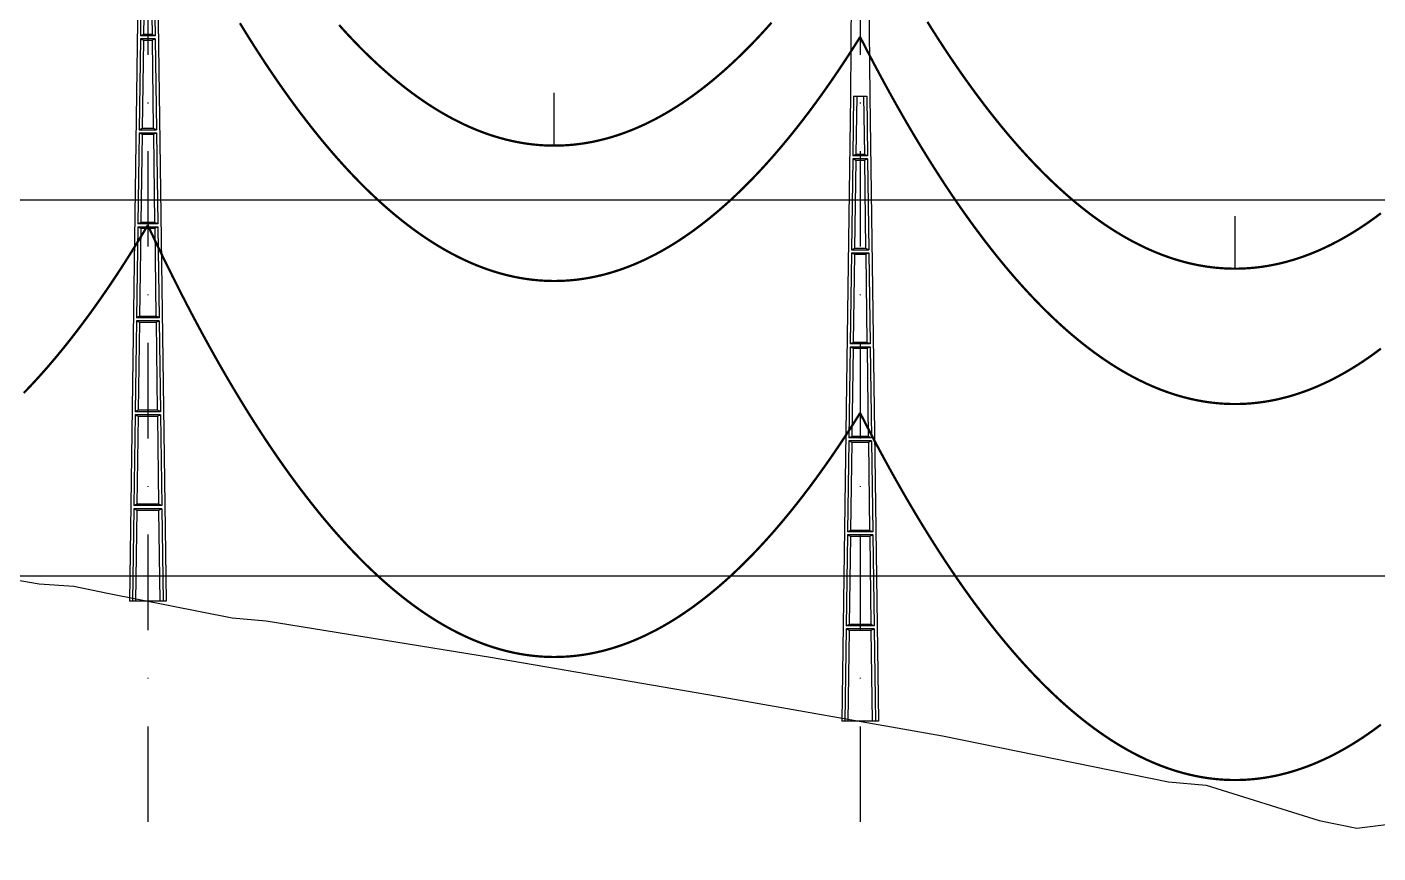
# Model space of a CAD drawing. Header units: metres. Extents: x -121 to 9872, y 3505 to 10721.
# Drawn here: x 1973.7 to 2153.4, y 6840.1 to 6950 of the extents above; entities that cross this region are included whole.
import ezdxf

# ---------------------------------------------------------------- set-up
doc = ezdxf.new("R2010")
doc.units = ezdxf.units.M
doc.linetypes.add('DASHDOT', pattern=[25.4, 12.7, -6.35, 0, -6.35])
doc.linetypes.add('DASHED', pattern=[0.75, 0.5, -0.25])
for name, color, linetype in [('C-ROAD-PROF', 2, 'DASHED'), ('CON-EOL- CA ORCHID', 240, 'Continuous'), ('CON-EOL- FO', 101, 'Continuous'), ('CON-EOL- PROJEÇÃO', 22, 'Continuous'), ('GRID', 253, 'Continuous'), ('POSTE DT', 7, 'Continuous')]:
    doc.layers.add(name, color=color, linetype=linetype)

# ---------------------------------------------------------------- blocks, each defined once
blk = doc.blocks.new('*U11')
at = {"layer": 'POSTE DT', "extrusion": (0, 1, 0)}
for p, q in [((-3.31, 349.86), (-4.05, 262)), ((3.31, 349.86), (4.06, 262)), ((-4.05, 262), (-7.72, 0)), ((-4.05, 262), (-4.05, 262)), ((-2.73, 262), (-3.08, 237.05)), ((-2.73, 262), (2.75, 262)), ((-1.42, 262), (-1.77, 237.57)), ((1.43, 262), (1.77, 237.57)), ((2.75, 262), (3.1, 237.05)), ((4.06, 262), (7.72, 0)), ((-3.1, 235.74), (-3.63, 197.65)), ((3.11, 235.73), (-3.1, 235.74)), ((3.1, 237.05), (-3.08, 237.05)), ((-1.8, 235.21), (-2.32, 198.19)), ((1.8, 235.21), (2.32, 198.19)), ((3.11, 235.73), (3.65, 197.65)), ((-3.65, 196.34), (-4.19, 158.25)), ((-2.35, 195.8), (-2.87, 158.8)), ((2.35, 195.8), (2.87, 158.8)), ((3.66, 196.34), (4.2, 158.25)), ((-4.21, 156.94), (-4.74, 118.85)), ((-2.9, 156.39), (-3.42, 119.41)), ((2.91, 156.39), (3.42, 119.41)), ((4.21, 156.94), (4.75, 118.85)), ((-4.76, 117.54), (-5.29, 79.45)), ((4.77, 117.54), (-4.76, 117.54)), ((4.75, 118.85), (-4.74, 118.85)), ((-3.46, 116.98), (-3.97, 80.02)), ((3.46, 116.98), (3.98, 80.02)), ((4.77, 117.54), (5.3, 79.45)), ((5.3, 79.45), (-5.29, 79.45)), ((-5.31, 78.14), (-5.85, 40.06)), ((5.32, 78.14), (-5.31, 78.14)), ((-4.01, 77.57), (-4.53, 40.63)), ((4.01, 77.57), (4.53, 40.63)), ((5.32, 78.14), (5.85, 40.06)), ((5.85, 40.06), (-5.85, 40.06)), ((-5.86, 38.74), (-6.41, 0)), ((5.87, 38.74), (-5.86, 38.74)), ((-4.56, 38.17), (-5.1, 0)), ((4.56, 38.17), (5.1, 0)), ((5.87, 38.74), (6.41, 0)), ((-6.41, 0), (-7.72, 0)), ((-5.1, 0), (-6.41, 0)), ((5.1, 0), (-5.1, 0)), ((6.41, 0), (5.1, 0)), ((7.72, 0), (6.41, 0))]:
    blk.add_line(p, q, dxfattribs=at)
at = {"layer": 'POSTE DT', "ltscale": 3}
for points in [[(-3.65, 196.34), (3.66, 196.34)], [(-3.63, 197.65), (3.65, 197.65)], [(-4.21, 156.94), (4.21, 156.94)], [(4.2, 158.25), (-4.19, 158.25)]]:
    blk.add_lwpolyline(points, dxfattribs=at)
at = {"layer": 'POSTE DT'}
for points, knots in [([(-3.1, 235.74), (-2.88, 235.65), (-2.67, 235.56), (-2.23, 235.39), (-2.02, 235.3), (-1.8, 235.21)], [0.055576, 0.055576, 0.055576, 0.055576, 56.767409, 56.767409, 113.50757, 113.50757, 113.50757, 113.50757]), ([(-1.77, 237.57), (-1.99, 237.49), (-2.21, 237.4), (-2.64, 237.22), (-2.86, 237.14), (-3.08, 237.05)], [0, 0, 0, 0, 56.660495, 56.660495, 113.412826, 113.412826, 113.412826, 113.412826]), ([(-1.8, 235.21), (-1.2, 235.21), (-0.6, 235.21), (0.6, 235.21), (1.2, 235.21), (1.8, 235.21)], [0, 0, 0, 0, 68.567797, 68.567797, 137.136247, 137.136247, 137.136247, 137.136247]), ([(1.77, 237.57), (1.18, 237.57), (0.59, 237.57), (-0.59, 237.57), (-1.18, 237.57), (-1.77, 237.57)], [0, 0, 0, 0, 67.306894, 67.306894, 134.614447, 134.614447, 134.614447, 134.614447]), ([(3.1, 237.05), (2.87, 237.14), (2.65, 237.23), (2.21, 237.4), (1.99, 237.49), (1.77, 237.57)], [0, 0, 0, 0, 56.738948, 56.738948, 113.38731, 113.38731, 113.38731, 113.38731]), ([(1.8, 235.21), (2.02, 235.3), (2.24, 235.38), (2.68, 235.56), (2.89, 235.65), (3.11, 235.73)], [0, 0, 0, 0, 56.845349, 56.845349, 113.599799, 113.599799, 113.599799, 113.599799]), ([(-2.32, 198.19), (-2.54, 198.1), (-2.76, 198.01), (-3.2, 197.83), (-3.41, 197.74), (-3.63, 197.65)], [0, 0, 0, 0, 63.412073, 63.412073, 126.777421, 126.777421, 126.777421, 126.777421]), ([(2.32, 198.19), (1.55, 198.19), (0.77, 198.19), (-0.77, 198.19), (-1.55, 198.19), (-2.32, 198.19)], [0, 0, 0, 0, 88.31008, 88.31008, 176.620652, 176.620652, 176.620652, 176.620652]), ([(3.65, 197.65), (3.43, 197.74), (3.2, 197.83), (2.76, 198.01), (2.54, 198.1), (2.32, 198.19)], [0, 0, 0, 0, 63.488119, 63.488119, 126.880939, 126.880939, 126.880939, 126.880939]), ([(-3.65, 196.34), (-3.43, 196.25), (-3.22, 196.16), (-2.78, 195.98), (-2.57, 195.89), (-2.35, 195.8)], [0.054307, 0.054307, 0.054307, 0.054307, 63.527131, 63.527131, 127.063246, 127.063246, 127.063246, 127.063246]), ([(-2.35, 195.8), (-1.57, 195.8), (-0.78, 195.8), (0.79, 195.8), (1.57, 195.8), (2.35, 195.8)], [0, 0, 0, 0, 89.585713, 89.585713, 179.17191, 179.17191, 179.17191, 179.17191]), ([(2.35, 195.8), (2.57, 195.89), (2.79, 195.98), (3.23, 196.16), (3.45, 196.25), (3.66, 196.34)], [0, 0, 0, 0, 63.60246, 63.60246, 127.109696, 127.109696, 127.109696, 127.109696]), ([(-2.87, 158.8), (-3.09, 158.71), (-3.31, 158.62), (-3.75, 158.43), (-3.97, 158.34), (-4.19, 158.25)], [0, 0, 0, 0, 70.301707, 70.301707, 140.590947, 140.590947, 140.590947, 140.590947]), ([(2.87, 158.8), (1.92, 158.8), (0.96, 158.8), (-0.96, 158.8), (-1.91, 158.8), (-2.87, 158.8)], [0, 0, 0, 0, 109.314454, 109.314454, 218.629264, 218.629264, 218.629264, 218.629264]), ([(4.2, 158.25), (3.98, 158.34), (3.76, 158.44), (3.31, 158.62), (3.09, 158.71), (2.87, 158.8)], [0, 0, 0, 0, 70.379198, 70.379198, 140.659718, 140.659718, 140.659718, 140.659718]), ([(-4.21, 156.94), (-3.99, 156.85), (-3.77, 156.75), (-3.34, 156.57), (-3.12, 156.48), (-2.9, 156.39)], [0.053423, 0.053423, 0.053423, 0.053423, 70.429742, 70.429742, 140.90167, 140.90167, 140.90167, 140.90167]), ([(-2.9, 156.39), (-1.94, 156.39), (-0.97, 156.39), (0.97, 156.39), (1.94, 156.39), (2.91, 156.39)], [0, 0, 0, 0, 110.60219, 110.60219, 221.20473, 221.20473, 221.20473, 221.20473]), ([(2.91, 156.39), (3.12, 156.48), (3.34, 156.57), (3.78, 156.75), (4, 156.85), (4.21, 156.94)], [0, 0, 0, 0, 70.506649, 70.506649, 140.914701, 140.914701, 140.914701, 140.914701]), ([(-3.42, 119.41), (-3.64, 119.32), (-3.86, 119.23), (-4.3, 119.04), (-4.52, 118.95), (-4.74, 118.85)], [0, 0, 0, 0, 77.299547, 77.299547, 154.618634, 154.618634, 154.618634, 154.618634]), ([(3.42, 119.41), (2.28, 119.41), (1.14, 119.41), (-1.14, 119.41), (-2.28, 119.41), (-3.42, 119.41)], [0, 0, 0, 0, 130.319901, 130.319901, 260.640046, 260.640046, 260.640046, 260.640046]), ([(4.75, 118.85), (4.53, 118.95), (4.31, 119.04), (3.87, 119.23), (3.64, 119.32), (3.42, 119.41)], [0, 0, 0, 0, 77.381597, 77.381597, 154.66183, 154.66183, 154.66183, 154.66183]), ([(-4.76, 117.54), (-4.54, 117.45), (-4.32, 117.35), (-3.89, 117.17), (-3.67, 117.07), (-3.46, 116.98)], [0.052784, 0.052784, 0.052784, 0.052784, 77.438432, 77.438432, 154.950301, 154.950301, 154.950301, 154.950301]), ([(-3.46, 116.98), (-2.3, 116.98), (-1.15, 116.98), (1.15, 116.98), (2.31, 116.98), (3.46, 116.98)], [0, 0, 0, 0, 131.617604, 131.617604, 263.235447, 263.235447, 263.235447, 263.235447]), ([(3.46, 116.98), (3.68, 117.07), (3.89, 117.17), (4.33, 117.35), (4.55, 117.45), (4.77, 117.54)], [0, 0, 0, 0, 77.520013, 77.520013, 154.938747, 154.938747, 154.938747, 154.938747]), ([(-3.97, 80.02), (-4.19, 79.93), (-4.41, 79.83), (-4.85, 79.64), (-5.07, 79.55), (-5.29, 79.45)], [0, 0, 0, 0, 84.379671, 84.379671, 168.809376, 168.809376, 168.809376, 168.809376]), ([(3.98, 80.02), (2.65, 80.02), (1.33, 80.02), (-1.32, 80.02), (-2.65, 80.02), (-3.97, 80.02)], [0, 0, 0, 0, 151.326157, 151.326157, 302.652465, 302.652465, 302.652465, 302.652465]), ([(5.3, 79.45), (5.08, 79.55), (4.86, 79.64), (4.42, 79.83), (4.2, 79.93), (3.98, 80.02)], [0, 0, 0, 0, 84.46863, 84.46863, 168.833721, 168.833721, 168.833721, 168.833721]), ([(-5.31, 78.14), (-5.09, 78.05), (-4.88, 77.95), (-4.44, 77.76), (-4.23, 77.67), (-4.01, 77.57)], [0.052308, 0.052308, 0.052308, 0.052308, 84.527725, 84.527725, 169.158824, 169.158824, 169.158824, 169.158824]), ([(-4.01, 77.57), (-2.67, 77.57), (-1.34, 77.57), (1.34, 77.57), (2.67, 77.57), (4.01, 77.57)], [0, 0, 0, 0, 152.632212, 152.632212, 305.264569, 305.264569, 305.264569, 305.264569]), ([(4.01, 77.57), (4.23, 77.67), (4.45, 77.76), (4.88, 77.95), (5.1, 78.05), (5.32, 78.14)], [0, 0, 0, 0, 84.616316, 84.616316, 169.129178, 169.129178, 169.129178, 169.129178]), ([(-4.53, 40.63), (-4.75, 40.53), (-4.97, 40.44), (-5.41, 40.25), (-5.63, 40.15), (-5.85, 40.06)], [0, 0, 0, 0, 91.523648, 91.523648, 183.126775, 183.126775, 183.126775, 183.126775]), ([(4.53, 40.63), (3.02, 40.63), (1.51, 40.63), (-1.51, 40.63), (-3.02, 40.63), (-4.53, 40.63)], [0, 0, 0, 0, 172.33304, 172.33304, 344.666151, 344.666151, 344.666151, 344.666151]), ([(5.85, 40.06), (5.63, 40.15), (5.41, 40.25), (4.97, 40.44), (4.75, 40.53), (4.53, 40.63)], [0, 0, 0, 0, 91.621326, 91.621326, 183.137324, 183.137324, 183.137324, 183.137324]), ([(-5.86, 38.74), (-5.65, 38.65), (-5.43, 38.55), (-5, 38.36), (-4.78, 38.26), (-4.56, 38.17)], [0.026524, 0.026524, 0.026524, 0.026524, 91.679563, 91.679563, 183.466041, 183.466041, 183.466041, 183.466041]), ([(-4.56, 38.17), (-3.04, 38.17), (-1.52, 38.17), (1.52, 38.17), (3.04, 38.17), (4.56, 38.17)], [0, 0, 0, 0, 173.646192, 173.646192, 347.292451, 347.292451, 347.292451, 347.292451]), ([(4.56, 38.17), (4.78, 38.26), (5, 38.36), (5.43, 38.55), (5.65, 38.65), (5.87, 38.74)], [0, 0, 0, 0, 91.776928, 91.776928, 183.448614, 183.448614, 183.448614, 183.448614])]:
    blk.add_open_spline(points, degree=3, knots=knots, dxfattribs=at)
blk = doc.blocks.new('*U1')
at = {"layer": 'POSTE DT', "extrusion": (0, 1, 0)}
for p, q in [((-4.05, 262), (-7.72, 0)), ((-2.73, 262), (-3.08, 237.05)), ((-1.42, 262), (-1.77, 237.57)), ((1.43, 262), (1.77, 237.57)), ((2.75, 262), (3.1, 237.05)), ((4.06, 262), (7.72, 0)), ((-3.1, 235.74), (-3.63, 197.65)), ((3.11, 235.73), (-3.1, 235.74)), ((3.1, 237.05), (-3.08, 237.05)), ((-1.8, 235.21), (-2.32, 198.19)), ((1.8, 235.21), (2.32, 198.19)), ((3.11, 235.73), (3.65, 197.65)), ((-3.65, 196.34), (-4.19, 158.25)), ((-2.35, 195.8), (-2.87, 158.8)), ((2.35, 195.8), (2.87, 158.8)), ((3.66, 196.34), (4.2, 158.25)), ((-4.21, 156.94), (-4.74, 118.85)), ((-2.9, 156.39), (-3.42, 119.41)), ((2.91, 156.39), (3.42, 119.41)), ((4.21, 156.94), (4.75, 118.85)), ((-4.76, 117.54), (-5.29, 79.45)), ((4.77, 117.54), (-4.76, 117.54)), ((4.75, 118.85), (-4.74, 118.85)), ((-3.46, 116.98), (-3.97, 80.02)), ((3.46, 116.98), (3.98, 80.02)), ((4.77, 117.54), (5.3, 79.45)), ((5.3, 79.45), (-5.29, 79.45)), ((-5.31, 78.14), (-5.85, 40.06)), ((5.32, 78.14), (-5.31, 78.14)), ((-4.01, 77.57), (-4.53, 40.63)), ((4.01, 77.57), (4.53, 40.63)), ((5.32, 78.14), (5.85, 40.06)), ((5.85, 40.06), (-5.85, 40.06)), ((-5.86, 38.74), (-6.41, 0)), ((5.87, 38.74), (-5.86, 38.74)), ((-4.56, 38.17), (-5.1, 0)), ((4.56, 38.17), (5.1, 0)), ((5.87, 38.74), (6.41, 0)), ((-6.41, 0), (-7.72, 0)), ((-5.1, 0), (-6.41, 0)), ((5.1, 0), (-5.1, 0)), ((6.41, 0), (5.1, 0)), ((7.72, 0), (6.41, 0))]:
    blk.add_line(p, q, dxfattribs=at)
at = {"layer": 'POSTE DT', "ltscale": 3}
for points in [[(-3.65, 196.34), (3.66, 196.34)], [(-3.63, 197.65), (3.65, 197.65)], [(-4.21, 156.94), (4.21, 156.94)], [(4.2, 158.25), (-4.19, 158.25)]]:
    blk.add_lwpolyline(points, dxfattribs=at)
at = {"layer": 'POSTE DT'}
for points, knots in [([(-3.1, 235.74), (-2.88, 235.65), (-2.67, 235.56), (-2.23, 235.39), (-2.02, 235.3), (-1.8, 235.21)], [0.055576, 0.055576, 0.055576, 0.055576, 56.767409, 56.767409, 113.50757, 113.50757, 113.50757, 113.50757]), ([(-1.77, 237.57), (-1.99, 237.49), (-2.21, 237.4), (-2.64, 237.22), (-2.86, 237.14), (-3.08, 237.05)], [0, 0, 0, 0, 56.660495, 56.660495, 113.412826, 113.412826, 113.412826, 113.412826]), ([(-1.8, 235.21), (-1.2, 235.21), (-0.6, 235.21), (0.6, 235.21), (1.2, 235.21), (1.8, 235.21)], [0, 0, 0, 0, 68.567797, 68.567797, 137.136247, 137.136247, 137.136247, 137.136247]), ([(1.77, 237.57), (1.18, 237.57), (0.59, 237.57), (-0.59, 237.57), (-1.18, 237.57), (-1.77, 237.57)], [0, 0, 0, 0, 67.306894, 67.306894, 134.614447, 134.614447, 134.614447, 134.614447]), ([(3.1, 237.05), (2.87, 237.14), (2.65, 237.23), (2.21, 237.4), (1.99, 237.49), (1.77, 237.57)], [0, 0, 0, 0, 56.738948, 56.738948, 113.38731, 113.38731, 113.38731, 113.38731]), ([(1.8, 235.21), (2.02, 235.3), (2.24, 235.38), (2.68, 235.56), (2.89, 235.65), (3.11, 235.73)], [0, 0, 0, 0, 56.845349, 56.845349, 113.599799, 113.599799, 113.599799, 113.599799]), ([(-2.32, 198.19), (-2.54, 198.1), (-2.76, 198.01), (-3.2, 197.83), (-3.41, 197.74), (-3.63, 197.65)], [0, 0, 0, 0, 63.412073, 63.412073, 126.777421, 126.777421, 126.777421, 126.777421]), ([(2.32, 198.19), (1.55, 198.19), (0.77, 198.19), (-0.77, 198.19), (-1.55, 198.19), (-2.32, 198.19)], [0, 0, 0, 0, 88.31008, 88.31008, 176.620652, 176.620652, 176.620652, 176.620652]), ([(3.65, 197.65), (3.43, 197.74), (3.2, 197.83), (2.76, 198.01), (2.54, 198.1), (2.32, 198.19)], [0, 0, 0, 0, 63.488119, 63.488119, 126.880939, 126.880939, 126.880939, 126.880939]), ([(-3.65, 196.34), (-3.43, 196.25), (-3.22, 196.16), (-2.78, 195.98), (-2.57, 195.89), (-2.35, 195.8)], [0.054307, 0.054307, 0.054307, 0.054307, 63.527131, 63.527131, 127.063246, 127.063246, 127.063246, 127.063246]), ([(-2.35, 195.8), (-1.57, 195.8), (-0.78, 195.8), (0.79, 195.8), (1.57, 195.8), (2.35, 195.8)], [0, 0, 0, 0, 89.585713, 89.585713, 179.17191, 179.17191, 179.17191, 179.17191]), ([(2.35, 195.8), (2.57, 195.89), (2.79, 195.98), (3.23, 196.16), (3.45, 196.25), (3.66, 196.34)], [0, 0, 0, 0, 63.60246, 63.60246, 127.109696, 127.109696, 127.109696, 127.109696]), ([(-2.87, 158.8), (-3.09, 158.71), (-3.31, 158.62), (-3.75, 158.43), (-3.97, 158.34), (-4.19, 158.25)], [0, 0, 0, 0, 70.301707, 70.301707, 140.590947, 140.590947, 140.590947, 140.590947]), ([(2.87, 158.8), (1.92, 158.8), (0.96, 158.8), (-0.96, 158.8), (-1.91, 158.8), (-2.87, 158.8)], [0, 0, 0, 0, 109.314454, 109.314454, 218.629264, 218.629264, 218.629264, 218.629264]), ([(4.2, 158.25), (3.98, 158.34), (3.76, 158.44), (3.31, 158.62), (3.09, 158.71), (2.87, 158.8)], [0, 0, 0, 0, 70.379198, 70.379198, 140.659718, 140.659718, 140.659718, 140.659718]), ([(-4.21, 156.94), (-3.99, 156.85), (-3.77, 156.75), (-3.34, 156.57), (-3.12, 156.48), (-2.9, 156.39)], [0.053423, 0.053423, 0.053423, 0.053423, 70.429742, 70.429742, 140.90167, 140.90167, 140.90167, 140.90167]), ([(-2.9, 156.39), (-1.94, 156.39), (-0.97, 156.39), (0.97, 156.39), (1.94, 156.39), (2.91, 156.39)], [0, 0, 0, 0, 110.60219, 110.60219, 221.20473, 221.20473, 221.20473, 221.20473]), ([(2.91, 156.39), (3.12, 156.48), (3.34, 156.57), (3.78, 156.75), (4, 156.85), (4.21, 156.94)], [0, 0, 0, 0, 70.506649, 70.506649, 140.914701, 140.914701, 140.914701, 140.914701]), ([(-3.42, 119.41), (-3.64, 119.32), (-3.86, 119.23), (-4.3, 119.04), (-4.52, 118.95), (-4.74, 118.85)], [0, 0, 0, 0, 77.299547, 77.299547, 154.618634, 154.618634, 154.618634, 154.618634]), ([(3.42, 119.41), (2.28, 119.41), (1.14, 119.41), (-1.14, 119.41), (-2.28, 119.41), (-3.42, 119.41)], [0, 0, 0, 0, 130.319901, 130.319901, 260.640046, 260.640046, 260.640046, 260.640046]), ([(4.75, 118.85), (4.53, 118.95), (4.31, 119.04), (3.87, 119.23), (3.64, 119.32), (3.42, 119.41)], [0, 0, 0, 0, 77.381597, 77.381597, 154.66183, 154.66183, 154.66183, 154.66183]), ([(-4.76, 117.54), (-4.54, 117.45), (-4.32, 117.35), (-3.89, 117.17), (-3.67, 117.07), (-3.46, 116.98)], [0.052784, 0.052784, 0.052784, 0.052784, 77.438432, 77.438432, 154.950301, 154.950301, 154.950301, 154.950301]), ([(-3.46, 116.98), (-2.3, 116.98), (-1.15, 116.98), (1.15, 116.98), (2.31, 116.98), (3.46, 116.98)], [0, 0, 0, 0, 131.617604, 131.617604, 263.235447, 263.235447, 263.235447, 263.235447]), ([(3.46, 116.98), (3.68, 117.07), (3.89, 117.17), (4.33, 117.35), (4.55, 117.45), (4.77, 117.54)], [0, 0, 0, 0, 77.520013, 77.520013, 154.938747, 154.938747, 154.938747, 154.938747]), ([(-3.97, 80.02), (-4.19, 79.93), (-4.41, 79.83), (-4.85, 79.64), (-5.07, 79.55), (-5.29, 79.45)], [0, 0, 0, 0, 84.379671, 84.379671, 168.809376, 168.809376, 168.809376, 168.809376]), ([(3.98, 80.02), (2.65, 80.02), (1.33, 80.02), (-1.32, 80.02), (-2.65, 80.02), (-3.97, 80.02)], [0, 0, 0, 0, 151.326157, 151.326157, 302.652465, 302.652465, 302.652465, 302.652465]), ([(5.3, 79.45), (5.08, 79.55), (4.86, 79.64), (4.42, 79.83), (4.2, 79.93), (3.98, 80.02)], [0, 0, 0, 0, 84.46863, 84.46863, 168.833721, 168.833721, 168.833721, 168.833721]), ([(-5.31, 78.14), (-5.09, 78.05), (-4.88, 77.95), (-4.44, 77.76), (-4.23, 77.67), (-4.01, 77.57)], [0.052308, 0.052308, 0.052308, 0.052308, 84.527725, 84.527725, 169.158824, 169.158824, 169.158824, 169.158824]), ([(-4.01, 77.57), (-2.67, 77.57), (-1.34, 77.57), (1.34, 77.57), (2.67, 77.57), (4.01, 77.57)], [0, 0, 0, 0, 152.632212, 152.632212, 305.264569, 305.264569, 305.264569, 305.264569]), ([(4.01, 77.57), (4.23, 77.67), (4.45, 77.76), (4.88, 77.95), (5.1, 78.05), (5.32, 78.14)], [0, 0, 0, 0, 84.616316, 84.616316, 169.129178, 169.129178, 169.129178, 169.129178]), ([(-4.53, 40.63), (-4.75, 40.53), (-4.97, 40.44), (-5.41, 40.25), (-5.63, 40.15), (-5.85, 40.06)], [0, 0, 0, 0, 91.523648, 91.523648, 183.126775, 183.126775, 183.126775, 183.126775]), ([(4.53, 40.63), (3.02, 40.63), (1.51, 40.63), (-1.51, 40.63), (-3.02, 40.63), (-4.53, 40.63)], [0, 0, 0, 0, 172.33304, 172.33304, 344.666151, 344.666151, 344.666151, 344.666151]), ([(5.85, 40.06), (5.63, 40.15), (5.41, 40.25), (4.97, 40.44), (4.75, 40.53), (4.53, 40.63)], [0, 0, 0, 0, 91.621326, 91.621326, 183.137324, 183.137324, 183.137324, 183.137324]), ([(-5.86, 38.74), (-5.65, 38.65), (-5.43, 38.55), (-5, 38.36), (-4.78, 38.26), (-4.56, 38.17)], [0.026524, 0.026524, 0.026524, 0.026524, 91.679563, 91.679563, 183.466041, 183.466041, 183.466041, 183.466041]), ([(-4.56, 38.17), (-3.04, 38.17), (-1.52, 38.17), (1.52, 38.17), (3.04, 38.17), (4.56, 38.17)], [0, 0, 0, 0, 173.646192, 173.646192, 347.292451, 347.292451, 347.292451, 347.292451]), ([(4.56, 38.17), (4.78, 38.26), (5, 38.36), (5.43, 38.55), (5.65, 38.65), (5.87, 38.74)], [0, 0, 0, 0, 91.776928, 91.776928, 183.448614, 183.448614, 183.448614, 183.448614])]:
    blk.add_open_spline(points, degree=3, knots=knots, dxfattribs=at)

msp = doc.modelspace()

# ---------------------------------------------------------------- linework, layer by layer
at = {"layer": 'C-ROAD-PROF', "color": 0, "linetype": 'Continuous', "lineweight": -3}
msp.add_lwpolyline([(1947.75, 6880.702), (1975.346, 6875.928), (1979.958, 6875.595), (1984.45, 6874.667), (2001.043, 6871.402), (2005.523, 6870.992), (2035.37, 6866.191), (2065.55, 6860.981), (2095.473, 6855.711), (2125.486, 6849.601), (2130.499, 6849.164), (2145.539, 6844.436), (2150.529, 6843.455), (2155.519, 6844.041)], dxfattribs=at)
at = {"layer": 'CON-EOL- CA ORCHID'}
for p, q in [((2043.847, 6934.199), (2043.847, 6941.199)), ((2134.345, 6917.837), (2134.345, 6924.837))]:
    msp.add_line(p, q, dxfattribs=at)
at = {"layer": 'CON-EOL- CA ORCHID', "const_width": 0.3}
for points in [[(2015.246, 6950.237), (2015.717, 6949.712), (2016.188, 6949.196), (2016.66, 6948.689), (2017.131, 6948.191), (2017.602, 6947.701), (2018.073, 6947.22), (2018.544, 6946.748), (2019.015, 6946.285), (2019.486, 6945.83), (2019.958, 6945.385), (2020.429, 6944.947), (2020.9, 6944.519), (2021.371, 6944.099), (2021.842, 6943.688), (2022.313, 6943.286), (2022.784, 6942.893), (2023.256, 6942.508), (2023.727, 6942.132), (2024.198, 6941.764), (2024.669, 6941.406), (2025.14, 6941.056), (2025.611, 6940.715), (2026.082, 6940.382), (2026.554, 6940.059), (2027.025, 6939.743), (2027.496, 6939.437), (2027.967, 6939.14), (2028.438, 6938.851), (2028.909, 6938.571), (2029.38, 6938.299), (2029.852, 6938.036), (2030.323, 6937.782), (2030.794, 6937.537), (2031.265, 6937.3), (2031.736, 6937.072), (2032.207, 6936.853), (2032.678, 6936.643), (2033.15, 6936.441), (2033.621, 6936.248), (2034.092, 6936.063), (2034.563, 6935.887), (2035.034, 6935.72), (2035.505, 6935.562), (2035.976, 6935.413), (2036.448, 6935.272), (2036.919, 6935.139), (2037.39, 6935.016), (2037.861, 6934.901), (2038.332, 6934.795), (2038.803, 6934.698), (2039.274, 6934.609), (2039.746, 6934.529), (2040.217, 6934.457), (2040.688, 6934.395), (2041.159, 6934.341), (2041.63, 6934.296), (2042.101, 6934.259), (2042.572, 6934.231), (2043.044, 6934.212), (2043.515, 6934.202), (2043.986, 6934.2), (2044.457, 6934.207), (2044.928, 6934.222), (2045.399, 6934.247), (2045.87, 6934.28), (2046.342, 6934.321), (2046.813, 6934.372), (2047.284, 6934.431), (2047.755, 6934.499), (2048.226, 6934.575), (2048.697, 6934.66), (2049.169, 6934.754), (2049.64, 6934.857), (2050.111, 6934.968), (2050.582, 6935.088), (2051.053, 6935.217), (2051.524, 6935.354), (2051.995, 6935.5), (2052.467, 6935.655), (2052.938, 6935.818), (2053.409, 6935.99), (2053.88, 6936.171), (2054.351, 6936.361), (2054.822, 6936.559), (2055.293, 6936.766), (2055.765, 6936.982), (2056.236, 6937.206), (2056.707, 6937.439), (2057.178, 6937.681), (2057.649, 6937.931), (2058.12, 6938.191), (2058.591, 6938.459), (2059.063, 6938.735), (2059.534, 6939.02), (2060.005, 6939.315), (2060.476, 6939.617), (2060.947, 6939.929), (2061.418, 6940.249), (2061.889, 6940.578), (2062.361, 6940.915), (2062.832, 6941.262), (2063.303, 6941.617), (2063.774, 6941.981), (2064.245, 6942.353), (2064.716, 6942.734), (2065.187, 6943.124), (2065.659, 6943.523), (2066.13, 6943.93), (2066.601, 6944.346), (2067.072, 6944.771), (2067.543, 6945.205), (2068.014, 6945.647), (2068.485, 6946.098), (2068.957, 6946.558), (2069.428, 6947.026), (2069.899, 6947.504), (2070.37, 6947.99), (2070.841, 6948.484), (2071.312, 6948.988), (2071.783, 6949.5), (2072.255, 6950.021), (2072.726, 6950.551)], [(2093.453, 6950.657), (2093.924, 6949.903), (2094.395, 6949.159), (2094.866, 6948.423), (2095.337, 6947.697), (2095.808, 6946.979), (2096.279, 6946.269), (2096.75, 6945.569), (2097.221, 6944.877), (2097.692, 6944.194), (2098.163, 6943.52), (2098.634, 6942.855), (2099.105, 6942.198), (2099.576, 6941.55), (2100.047, 6940.911), (2100.518, 6940.281), (2100.989, 6939.66), (2101.46, 6939.047), (2101.931, 6938.443), (2102.402, 6937.848), (2102.873, 6937.261), (2103.344, 6936.683), (2103.815, 6936.114), (2104.285, 6935.554), (2104.756, 6935.003), (2105.227, 6934.46), (2105.698, 6933.926), (2106.169, 6933.401), (2106.64, 6932.884), (2107.111, 6932.377), (2107.582, 6931.878), (2108.053, 6931.387), (2108.524, 6930.906), (2108.995, 6930.433), (2109.466, 6929.969), (2109.937, 6929.514), (2110.408, 6929.067), (2110.879, 6928.629), (2111.35, 6928.2), (2111.821, 6927.78), (2112.292, 6927.368), (2112.763, 6926.965), (2113.234, 6926.571), (2113.705, 6926.185), (2114.176, 6925.808), (2114.647, 6925.44), (2115.118, 6925.081), (2115.589, 6924.73), (2116.06, 6924.388), (2116.531, 6924.055), (2117.002, 6923.73), (2117.473, 6923.414), (2117.944, 6923.107), (2118.415, 6922.809), (2118.886, 6922.519), (2119.357, 6922.238), (2119.828, 6921.966), (2120.299, 6921.702), (2120.77, 6921.447), (2121.241, 6921.201), (2121.712, 6920.964), (2122.183, 6920.735), (2122.654, 6920.515), (2123.125, 6920.303), (2123.596, 6920.101), (2124.067, 6919.907), (2124.538, 6919.721), (2125.009, 6919.545), (2125.48, 6919.377), (2125.951, 6919.217), (2126.422, 6919.067), (2126.893, 6918.925), (2127.364, 6918.792), (2127.834, 6918.667), (2128.305, 6918.552), (2128.776, 6918.445), (2129.247, 6918.346), (2129.718, 6918.256), (2130.189, 6918.175), (2130.66, 6918.103), (2131.131, 6918.039), (2131.602, 6917.985), (2132.073, 6917.938), (2132.544, 6917.901), (2133.015, 6917.872), (2133.486, 6917.852), (2133.957, 6917.84), (2134.428, 6917.837), (2134.899, 6917.843), (2135.37, 6917.858), (2135.841, 6917.881), (2136.312, 6917.913), (2136.783, 6917.954), (2137.254, 6918.003), (2137.725, 6918.061), (2138.196, 6918.128), (2138.667, 6918.203), (2139.138, 6918.287), (2139.609, 6918.38), (2140.08, 6918.481), (2140.551, 6918.592), (2141.022, 6918.71), (2141.493, 6918.838), (2141.964, 6918.974), (2142.435, 6919.119), (2142.906, 6919.273), (2143.377, 6919.435), (2143.848, 6919.606), (2144.319, 6919.786), (2144.79, 6919.974), (2145.261, 6920.171), (2145.732, 6920.377), (2146.203, 6920.592), (2146.674, 6920.815), (2147.145, 6921.047), (2147.616, 6921.287), (2148.087, 6921.537), (2148.558, 6921.795), (2149.029, 6922.061), (2149.5, 6922.337), (2149.971, 6922.621), (2150.442, 6922.913), (2150.913, 6923.215), (2151.384, 6923.525), (2151.854, 6923.844), (2152.325, 6924.172), (2152.796, 6924.508), (2153.267, 6924.853), (2153.738, 6925.207)]]:
    msp.add_lwpolyline(points, dxfattribs=at)
at = {"layer": 'CON-EOL- FO', "color": 4, "const_width": 0.3}
msp.add_lwpolyline([(2002.054, 6950.484), (2002.525, 6949.714), (2002.996, 6948.952), (2003.468, 6948.199), (2003.939, 6947.455), (2004.41, 6946.72), (2004.881, 6945.994), (2005.352, 6945.276), (2005.823, 6944.568), (2006.294, 6943.868), (2006.766, 6943.177), (2007.237, 6942.494), (2007.708, 6941.821), (2008.179, 6941.156), (2008.65, 6940.5), (2009.121, 6939.853), (2009.592, 6939.214), (2010.064, 6938.585), (2010.535, 6937.964), (2011.006, 6937.352), (2011.477, 6936.748), (2011.948, 6936.154), (2012.419, 6935.568), (2012.89, 6934.991), (2013.362, 6934.422), (2013.833, 6933.863), (2014.304, 6933.312), (2014.775, 6932.77), (2015.246, 6932.237), (2015.717, 6931.712), (2016.188, 6931.196), (2016.66, 6930.689), (2017.131, 6930.191), (2017.602, 6929.701), (2018.073, 6929.221), (2018.544, 6928.749), (2019.015, 6928.285), (2019.486, 6927.831), (2019.958, 6927.385), (2020.429, 6926.948), (2020.9, 6926.519), (2021.371, 6926.099), (2021.842, 6925.689), (2022.313, 6925.286), (2022.784, 6924.893), (2023.256, 6924.508), (2023.727, 6924.132), (2024.198, 6923.765), (2024.669, 6923.406), (2025.14, 6923.056), (2025.611, 6922.715), (2026.082, 6922.382), (2026.554, 6922.059), (2027.025, 6921.744), (2027.496, 6921.437), (2027.967, 6921.14), (2028.438, 6920.851), (2028.909, 6920.571), (2029.38, 6920.299), (2029.852, 6920.036), (2030.323, 6919.782), (2030.794, 6919.537), (2031.265, 6919.3), (2031.736, 6919.073), (2032.207, 6918.853), (2032.678, 6918.643), (2033.15, 6918.441), (2033.621, 6918.248), (2034.092, 6918.063), (2034.563, 6917.888), (2035.034, 6917.721), (2035.505, 6917.562), (2035.976, 6917.413), (2036.448, 6917.272), (2036.919, 6917.14), (2037.39, 6917.016), (2037.861, 6916.901), (2038.332, 6916.795), (2038.803, 6916.698), (2039.274, 6916.609), (2039.746, 6916.529), (2040.217, 6916.458), (2040.688, 6916.395), (2041.159, 6916.341), (2041.63, 6916.296), (2042.101, 6916.259), (2042.572, 6916.231), (2043.044, 6916.212), (2043.515, 6916.202), (2043.986, 6916.2), (2044.457, 6916.207), (2044.928, 6916.222), (2045.399, 6916.247), (2045.87, 6916.28), (2046.342, 6916.321), (2046.813, 6916.372), (2047.284, 6916.431), (2047.755, 6916.499), (2048.226, 6916.575), (2048.697, 6916.66), (2049.169, 6916.754), (2049.64, 6916.857), (2050.111, 6916.968), (2050.582, 6917.088), (2051.053, 6917.217), (2051.524, 6917.354), (2051.995, 6917.5), (2052.467, 6917.655), (2052.938, 6917.818), (2053.409, 6917.991), (2053.88, 6918.171), (2054.351, 6918.361), (2054.822, 6918.559), (2055.293, 6918.766), (2055.765, 6918.982), (2056.236, 6919.206), (2056.707, 6919.439), (2057.178, 6919.681), (2057.649, 6919.932), (2058.12, 6920.191), (2058.591, 6920.459), (2059.063, 6920.735), (2059.534, 6921.021), (2060.005, 6921.315), (2060.476, 6921.617), (2060.947, 6921.929), (2061.418, 6922.249), (2061.889, 6922.578), (2062.361, 6922.916), (2062.832, 6923.262), (2063.303, 6923.617), (2063.774, 6923.981), (2064.245, 6924.353), (2064.716, 6924.735), (2065.187, 6925.124), (2065.659, 6925.523), (2066.13, 6925.931), (2066.601, 6926.347), (2067.072, 6926.771), (2067.543, 6927.205), (2068.014, 6927.647), (2068.485, 6928.098), (2068.957, 6928.558), (2069.428, 6929.027), (2069.899, 6929.504), (2070.37, 6929.99), (2070.841, 6930.485), (2071.312, 6930.988), (2071.783, 6931.5), (2072.255, 6932.021), (2072.726, 6932.551), (2073.197, 6933.09), (2073.668, 6933.637), (2074.139, 6934.193), (2074.61, 6934.758), (2075.081, 6935.331), (2075.553, 6935.913), (2076.024, 6936.504), (2076.495, 6937.104), (2076.966, 6937.713), (2077.437, 6938.33), (2077.908, 6938.956), (2078.379, 6939.591), (2078.851, 6940.235), (2079.322, 6940.887), (2079.793, 6941.548), (2080.264, 6942.218), (2080.735, 6942.897), (2081.206, 6943.584), (2081.677, 6944.281), (2082.149, 6944.986), (2082.62, 6945.7), (2083.091, 6946.422), (2083.562, 6947.154), (2084.033, 6947.894), (2084.504, 6948.643)], dxfattribs=at)
at = {"layer": 'CON-EOL- FO', "lineweight": 30, "const_width": 0.3}
for points in [[(2002.054, 6950.484), (2002.525, 6949.713), (2002.996, 6948.952), (2003.468, 6948.199), (2003.939, 6947.455), (2004.41, 6946.72), (2004.881, 6945.994), (2005.352, 6945.276), (2005.823, 6944.568), (2006.294, 6943.868), (2006.766, 6943.177), (2007.237, 6942.494), (2007.708, 6941.821), (2008.179, 6941.156), (2008.65, 6940.5), (2009.121, 6939.853), (2009.592, 6939.214), (2010.064, 6938.585), (2010.535, 6937.964), (2011.006, 6937.352), (2011.477, 6936.748), (2011.948, 6936.154), (2012.419, 6935.568), (2012.89, 6934.991), (2013.362, 6934.422), (2013.833, 6933.863), (2014.304, 6933.312), (2014.775, 6932.77), (2015.246, 6932.237), (2015.717, 6931.712), (2016.188, 6931.196), (2016.66, 6930.689), (2017.131, 6930.191), (2017.602, 6929.701), (2018.073, 6929.221), (2018.544, 6928.749), (2019.015, 6928.285), (2019.486, 6927.831), (2019.958, 6927.385), (2020.429, 6926.948), (2020.9, 6926.519), (2021.371, 6926.099), (2021.842, 6925.689), (2022.313, 6925.286), (2022.784, 6924.893), (2023.256, 6924.508), (2023.727, 6924.132), (2024.198, 6923.765), (2024.669, 6923.406), (2025.14, 6923.056), (2025.611, 6922.715), (2026.082, 6922.382), (2026.554, 6922.059), (2027.025, 6921.744), (2027.496, 6921.437), (2027.967, 6921.14), (2028.438, 6920.851), (2028.909, 6920.571), (2029.38, 6920.299), (2029.852, 6920.036), (2030.323, 6919.782), (2030.794, 6919.537), (2031.265, 6919.3), (2031.736, 6919.073), (2032.207, 6918.853), (2032.678, 6918.643), (2033.15, 6918.441), (2033.621, 6918.248), (2034.092, 6918.063), (2034.563, 6917.888), (2035.034, 6917.721), (2035.505, 6917.562), (2035.976, 6917.413), (2036.448, 6917.272), (2036.919, 6917.14), (2037.39, 6917.016), (2037.861, 6916.901), (2038.332, 6916.795), (2038.803, 6916.698), (2039.274, 6916.609), (2039.746, 6916.529), (2040.217, 6916.458), (2040.688, 6916.395), (2041.159, 6916.341), (2041.63, 6916.296), (2042.101, 6916.259), (2042.572, 6916.231), (2043.044, 6916.212), (2043.515, 6916.202), (2043.986, 6916.2), (2044.457, 6916.207), (2044.928, 6916.222), (2045.399, 6916.247), (2045.87, 6916.28), (2046.342, 6916.321), (2046.813, 6916.372), (2047.284, 6916.431), (2047.755, 6916.499), (2048.226, 6916.575), (2048.697, 6916.66), (2049.169, 6916.754), (2049.64, 6916.857), (2050.111, 6916.968), (2050.582, 6917.088), (2051.053, 6917.217), (2051.524, 6917.354), (2051.995, 6917.5), (2052.467, 6917.655), (2052.938, 6917.818), (2053.409, 6917.991), (2053.88, 6918.171), (2054.351, 6918.361), (2054.822, 6918.559), (2055.293, 6918.766), (2055.765, 6918.982), (2056.236, 6919.206), (2056.707, 6919.439), (2057.178, 6919.681), (2057.649, 6919.932), (2058.12, 6920.191), (2058.591, 6920.459), (2059.063, 6920.735), (2059.534, 6921.021), (2060.005, 6921.315), (2060.476, 6921.617), (2060.947, 6921.929), (2061.418, 6922.249), (2061.889, 6922.578), (2062.361, 6922.916), (2062.832, 6923.262), (2063.303, 6923.617), (2063.774, 6923.981), (2064.245, 6924.353), (2064.716, 6924.734), (2065.187, 6925.124), (2065.659, 6925.523), (2066.13, 6925.93), (2066.601, 6926.347), (2067.072, 6926.771), (2067.543, 6927.205), (2068.014, 6927.647), (2068.485, 6928.098), (2068.957, 6928.558), (2069.428, 6929.027), (2069.899, 6929.504), (2070.37, 6929.99), (2070.841, 6930.485), (2071.312, 6930.988), (2071.783, 6931.5), (2072.255, 6932.021), (2072.726, 6932.551), (2073.197, 6933.09), (2073.668, 6933.637), (2074.139, 6934.193), (2074.61, 6934.758), (2075.081, 6935.331), (2075.553, 6935.913), (2076.024, 6936.504), (2076.495, 6937.104), (2076.966, 6937.713), (2077.437, 6938.33), (2077.908, 6938.956), (2078.379, 6939.591), (2078.851, 6940.235), (2079.322, 6940.887), (2079.793, 6941.548), (2080.264, 6942.218), (2080.735, 6942.897), (2081.206, 6943.584), (2081.677, 6944.281), (2082.149, 6944.986), (2082.62, 6945.7), (2083.091, 6946.422), (2083.562, 6947.154), (2084.033, 6947.894), (2084.504, 6948.643)], [(2084.504, 6948.643), (2084.975, 6947.722), (2085.446, 6946.81), (2085.917, 6945.907), (2086.388, 6945.013), (2086.859, 6944.127), (2087.33, 6943.251), (2087.801, 6942.383), (2088.272, 6941.524), (2088.743, 6940.674), (2089.214, 6939.832), (2089.685, 6939), (2090.156, 6938.176), (2090.627, 6937.361), (2091.098, 6936.555), (2091.569, 6935.758), (2092.04, 6934.969), (2092.511, 6934.19), (2092.982, 6933.419), (2093.453, 6932.657), (2093.924, 6931.904), (2094.395, 6931.159), (2094.866, 6930.424), (2095.337, 6929.697), (2095.808, 6928.979), (2096.279, 6928.269), (2096.75, 6927.569), (2097.221, 6926.877), (2097.692, 6926.194), (2098.163, 6925.52), (2098.634, 6924.855), (2099.105, 6924.198), (2099.576, 6923.551), (2100.047, 6922.912), (2100.518, 6922.281), (2100.989, 6921.66), (2101.46, 6921.047), (2101.931, 6920.443), (2102.402, 6919.848), (2102.873, 6919.261), (2103.344, 6918.684), (2103.815, 6918.115), (2104.285, 6917.554), (2104.756, 6917.003), (2105.227, 6916.46), (2105.698, 6915.926), (2106.169, 6915.401), (2106.64, 6914.885), (2107.111, 6914.377), (2107.582, 6913.878), (2108.053, 6913.388), (2108.524, 6912.906), (2108.995, 6912.433), (2109.466, 6911.969), (2109.937, 6911.514), (2110.408, 6911.067), (2110.879, 6910.629), (2111.35, 6910.2), (2111.821, 6909.78), (2112.292, 6909.368), (2112.763, 6908.965), (2113.234, 6908.571), (2113.705, 6908.185), (2114.176, 6907.808), (2114.647, 6907.44), (2115.118, 6907.081), (2115.589, 6906.73), (2116.06, 6906.388), (2116.531, 6906.055), (2117.002, 6905.73), (2117.473, 6905.415), (2117.944, 6905.108), (2118.415, 6904.809), (2118.886, 6904.519), (2119.357, 6904.238), (2119.828, 6903.966), (2120.299, 6903.702), (2120.77, 6903.448), (2121.241, 6903.201), (2121.712, 6902.964), (2122.183, 6902.735), (2122.654, 6902.515), (2123.125, 6902.303), (2123.596, 6902.101), (2124.067, 6901.907), (2124.538, 6901.721), (2125.009, 6901.545), (2125.48, 6901.377), (2125.951, 6901.218), (2126.422, 6901.067), (2126.893, 6900.925), (2127.364, 6900.792), (2127.834, 6900.668), (2128.305, 6900.552), (2128.776, 6900.445), (2129.247, 6900.346), (2129.718, 6900.257), (2130.189, 6900.176), (2130.66, 6900.103), (2131.131, 6900.04), (2131.602, 6899.985), (2132.073, 6899.939), (2132.544, 6899.901), (2133.015, 6899.872), (2133.486, 6899.852), (2133.957, 6899.84), (2134.428, 6899.838), (2134.899, 6899.843), (2135.37, 6899.858), (2135.841, 6899.881), (2136.312, 6899.913), (2136.783, 6899.954), (2137.254, 6900.003), (2137.725, 6900.061), (2138.196, 6900.128), (2138.667, 6900.203), (2139.138, 6900.287), (2139.609, 6900.38), (2140.08, 6900.482), (2140.551, 6900.592), (2141.022, 6900.711), (2141.493, 6900.838), (2141.964, 6900.974), (2142.435, 6901.119), (2142.906, 6901.273), (2143.377, 6901.435), (2143.848, 6901.606), (2144.319, 6901.786), (2144.79, 6901.974), (2145.261, 6902.172), (2145.732, 6902.377), (2146.203, 6902.592), (2146.674, 6902.815), (2147.145, 6903.047), (2147.616, 6903.287), (2148.087, 6903.537), (2148.558, 6903.795), (2149.029, 6904.061), (2149.5, 6904.337), (2149.971, 6904.621), (2150.442, 6904.914), (2150.913, 6905.215), (2151.384, 6905.525), (2151.854, 6905.844), (2152.325, 6906.172), (2152.796, 6906.508), (2153.267, 6906.853), (2153.738, 6907.207)], [(2084.504, 6948.643), (2084.975, 6947.722), (2085.446, 6946.81), (2085.917, 6945.907), (2086.388, 6945.013), (2086.859, 6944.127), (2087.33, 6943.251), (2087.801, 6942.383), (2088.272, 6941.524), (2088.743, 6940.674), (2089.214, 6939.832), (2089.685, 6939), (2090.156, 6938.176), (2090.627, 6937.361), (2091.098, 6936.555), (2091.569, 6935.758), (2092.04, 6934.969), (2092.511, 6934.19), (2092.982, 6933.419), (2093.453, 6932.657), (2093.924, 6931.904), (2094.395, 6931.159), (2094.866, 6930.424), (2095.337, 6929.697), (2095.808, 6928.979), (2096.279, 6928.269), (2096.75, 6927.569), (2097.221, 6926.877), (2097.692, 6926.194), (2098.163, 6925.52), (2098.634, 6924.855), (2099.105, 6924.198), (2099.576, 6923.551), (2100.047, 6922.911), (2100.518, 6922.281), (2100.989, 6921.66), (2101.46, 6921.047), (2101.931, 6920.443), (2102.402, 6919.848), (2102.873, 6919.261), (2103.344, 6918.684), (2103.815, 6918.115), (2104.285, 6917.554), (2104.756, 6917.003), (2105.227, 6916.46), (2105.698, 6915.926), (2106.169, 6915.401), (2106.64, 6914.885), (2107.111, 6914.377), (2107.582, 6913.878), (2108.053, 6913.388), (2108.524, 6912.906), (2108.995, 6912.433), (2109.466, 6911.969), (2109.937, 6911.514), (2110.408, 6911.067), (2110.879, 6910.629), (2111.35, 6910.2), (2111.821, 6909.78), (2112.292, 6909.368), (2112.763, 6908.965), (2113.234, 6908.571), (2113.705, 6908.185), (2114.176, 6907.808), (2114.647, 6907.44), (2115.118, 6907.081), (2115.589, 6906.73), (2116.06, 6906.388), (2116.531, 6906.055), (2117.002, 6905.73), (2117.473, 6905.415), (2117.944, 6905.108), (2118.415, 6904.809), (2118.886, 6904.519), (2119.357, 6904.238), (2119.828, 6903.966), (2120.299, 6903.702), (2120.77, 6903.448), (2121.241, 6903.201), (2121.712, 6902.964), (2122.183, 6902.735), (2122.654, 6902.515), (2123.125, 6902.303), (2123.596, 6902.101), (2124.067, 6901.907), (2124.538, 6901.721), (2125.009, 6901.545), (2125.48, 6901.377), (2125.951, 6901.218), (2126.422, 6901.067), (2126.893, 6900.925), (2127.364, 6900.792), (2127.834, 6900.668), (2128.305, 6900.552), (2128.776, 6900.445), (2129.247, 6900.346), (2129.718, 6900.257), (2130.189, 6900.176), (2130.66, 6900.103), (2131.131, 6900.04), (2131.602, 6899.985), (2132.073, 6899.938), (2132.544, 6899.901), (2133.015, 6899.872), (2133.486, 6899.852), (2133.957, 6899.84), (2134.428, 6899.838), (2134.899, 6899.843), (2135.37, 6899.858), (2135.841, 6899.881), (2136.312, 6899.913), (2136.783, 6899.954), (2137.254, 6900.003), (2137.725, 6900.061), (2138.196, 6900.128), (2138.667, 6900.203), (2139.138, 6900.287), (2139.609, 6900.38), (2140.08, 6900.482), (2140.551, 6900.592), (2141.022, 6900.711), (2141.493, 6900.838), (2141.964, 6900.974), (2142.435, 6901.119), (2142.906, 6901.273), (2143.377, 6901.435), (2143.848, 6901.606), (2144.319, 6901.786), (2144.79, 6901.974), (2145.261, 6902.171), (2145.732, 6902.377), (2146.203, 6902.592), (2146.674, 6902.815), (2147.145, 6903.047), (2147.616, 6903.287), (2148.087, 6903.537), (2148.558, 6903.795), (2149.029, 6904.061), (2149.5, 6904.337), (2149.971, 6904.621), (2150.442, 6904.914), (2150.913, 6905.215), (2151.384, 6905.525), (2151.854, 6905.844), (2152.325, 6906.172), (2152.796, 6906.508), (2153.267, 6906.853), (2153.738, 6907.207)]]:
    msp.add_lwpolyline(points, dxfattribs=at)
at = {"layer": 'CON-EOL- PROJEÇÃO', "lineweight": 30, "const_width": 0.3}
for points in [[(1973.314, 6901.302), (1973.785, 6901.791), (1974.257, 6902.288), (1974.728, 6902.794), (1975.199, 6903.309), (1975.67, 6903.832), (1976.141, 6904.364), (1976.612, 6904.905), (1977.083, 6905.455), (1977.555, 6906.013), (1978.026, 6906.581), (1978.497, 6907.157), (1978.968, 6907.741), (1979.439, 6908.335), (1979.91, 6908.937), (1980.381, 6909.548), (1980.853, 6910.168), (1981.324, 6910.797), (1981.795, 6911.434), (1982.266, 6912.08), (1982.737, 6912.735), (1983.208, 6913.399), (1983.679, 6914.071), (1984.151, 6914.752), (1984.622, 6915.442), (1985.093, 6916.141), (1985.564, 6916.849), (1986.035, 6917.565), (1986.506, 6918.29), (1986.977, 6919.024), (1987.449, 6919.767), (1987.92, 6920.519), (1988.391, 6921.279), (1988.862, 6922.048), (1989.333, 6922.826), (1989.804, 6923.613)], [(1989.804, 6923.613), (1990.275, 6922.613), (1990.747, 6921.621), (1991.218, 6920.639), (1991.689, 6919.665), (1992.16, 6918.7), (1992.631, 6917.744), (1993.102, 6916.797), (1993.573, 6915.859), (1994.045, 6914.93), (1994.516, 6914.009), (1994.987, 6913.097), (1995.458, 6912.195), (1995.929, 6911.301), (1996.4, 6910.416), (1996.871, 6909.539), (1997.343, 6908.672), (1997.814, 6907.813), (1998.285, 6906.964), (1998.756, 6906.123), (1999.227, 6905.291), (1999.698, 6904.467), (2000.17, 6903.653), (2000.641, 6902.847), (2001.112, 6902.051), (2001.583, 6901.263), (2002.054, 6900.484), (2002.525, 6899.713), (2002.996, 6898.952), (2003.468, 6898.199), (2003.939, 6897.455), (2004.41, 6896.72), (2004.881, 6895.994), (2005.352, 6895.276), (2005.823, 6894.568), (2006.294, 6893.868), (2006.766, 6893.177), (2007.237, 6892.494), (2007.708, 6891.821), (2008.179, 6891.156), (2008.65, 6890.5), (2009.121, 6889.853), (2009.592, 6889.214), (2010.064, 6888.584), (2010.535, 6887.964), (2011.006, 6887.351), (2011.477, 6886.748), (2011.948, 6886.154), (2012.419, 6885.568), (2012.89, 6884.991), (2013.362, 6884.422), (2013.833, 6883.863), (2014.304, 6883.312), (2014.775, 6882.77), (2015.246, 6882.237), (2015.717, 6881.712), (2016.188, 6881.196), (2016.66, 6880.689), (2017.131, 6880.191), (2017.602, 6879.701), (2018.073, 6879.22), (2018.544, 6878.748), (2019.015, 6878.285), (2019.486, 6877.83), (2019.958, 6877.385), (2020.429, 6876.947), (2020.9, 6876.519), (2021.371, 6876.099), (2021.842, 6875.688), (2022.313, 6875.286), (2022.784, 6874.893), (2023.256, 6874.508), (2023.727, 6874.132), (2024.198, 6873.764), (2024.669, 6873.406), (2025.14, 6873.056), (2025.611, 6872.715), (2026.082, 6872.382), (2026.554, 6872.059), (2027.025, 6871.743), (2027.496, 6871.437), (2027.967, 6871.14), (2028.438, 6870.851), (2028.909, 6870.571), (2029.38, 6870.299), (2029.852, 6870.036), (2030.323, 6869.782), (2030.794, 6869.537), (2031.265, 6869.3), (2031.736, 6869.072), (2032.207, 6868.853), (2032.678, 6868.643), (2033.15, 6868.441), (2033.621, 6868.248), (2034.092, 6868.063), (2034.563, 6867.887), (2035.034, 6867.72), (2035.505, 6867.562), (2035.976, 6867.413), (2036.448, 6867.272), (2036.919, 6867.139), (2037.39, 6867.016), (2037.861, 6866.901), (2038.332, 6866.795), (2038.803, 6866.698), (2039.274, 6866.609), (2039.746, 6866.529), (2040.217, 6866.457), (2040.688, 6866.395), (2041.159, 6866.341), (2041.63, 6866.296), (2042.101, 6866.259), (2042.572, 6866.231), (2043.044, 6866.212), (2043.515, 6866.202), (2043.986, 6866.2), (2044.457, 6866.207), (2044.928, 6866.222), (2045.399, 6866.247), (2045.87, 6866.28), (2046.342, 6866.321), (2046.813, 6866.372), (2047.284, 6866.431), (2047.755, 6866.499), (2048.226, 6866.575), (2048.697, 6866.66), (2049.169, 6866.754), (2049.64, 6866.857), (2050.111, 6866.968), (2050.582, 6867.088), (2051.053, 6867.217), (2051.524, 6867.354), (2051.995, 6867.5), (2052.467, 6867.655), (2052.938, 6867.818), (2053.409, 6867.99), (2053.88, 6868.171), (2054.351, 6868.361), (2054.822, 6868.559), (2055.293, 6868.766), (2055.765, 6868.982), (2056.236, 6869.206), (2056.707, 6869.439), (2057.178, 6869.681), (2057.649, 6869.931), (2058.12, 6870.191), (2058.591, 6870.459), (2059.063, 6870.735), (2059.534, 6871.02), (2060.005, 6871.315), (2060.476, 6871.617), (2060.947, 6871.929), (2061.418, 6872.249), (2061.889, 6872.578), (2062.361, 6872.915), (2062.832, 6873.262), (2063.303, 6873.617), (2063.774, 6873.981), (2064.245, 6874.353), (2064.716, 6874.734), (2065.187, 6875.124), (2065.659, 6875.523), (2066.13, 6875.93), (2066.601, 6876.346), (2067.072, 6876.771), (2067.543, 6877.205), (2068.014, 6877.647), (2068.485, 6878.098), (2068.957, 6878.558), (2069.428, 6879.026), (2069.899, 6879.504), (2070.37, 6879.99), (2070.841, 6880.484), (2071.312, 6880.988), (2071.783, 6881.5), (2072.255, 6882.021), (2072.726, 6882.551), (2073.197, 6883.089), (2073.668, 6883.637), (2074.139, 6884.193), (2074.61, 6884.757), (2075.081, 6885.331), (2075.553, 6885.913), (2076.024, 6886.504), (2076.495, 6887.104), (2076.966, 6887.712), (2077.437, 6888.33), (2077.908, 6888.956), (2078.379, 6889.591), (2078.851, 6890.234), (2079.322, 6890.887), (2079.793, 6891.548), (2080.264, 6892.218), (2080.735, 6892.897), (2081.206, 6893.584), (2081.677, 6894.28), (2082.149, 6894.986), (2082.62, 6895.7), (2083.091, 6896.422), (2083.562, 6897.154), (2084.033, 6897.894), (2084.504, 6898.643)], [(2084.504, 6898.643), (2084.975, 6897.722), (2085.446, 6896.81), (2085.917, 6895.907), (2086.388, 6895.013), (2086.859, 6894.127), (2087.33, 6893.25), (2087.801, 6892.383), (2088.272, 6891.524), (2088.743, 6890.673), (2089.214, 6889.832), (2089.685, 6889), (2090.156, 6888.176), (2090.627, 6887.361), (2091.098, 6886.555), (2091.569, 6885.758), (2092.04, 6884.969), (2092.511, 6884.19), (2092.982, 6883.419), (2093.453, 6882.657), (2093.924, 6881.903), (2094.395, 6881.159), (2094.866, 6880.423), (2095.337, 6879.697), (2095.808, 6878.979), (2096.279, 6878.269), (2096.75, 6877.569), (2097.221, 6876.877), (2097.692, 6876.194), (2098.163, 6875.52), (2098.634, 6874.855), (2099.105, 6874.198), (2099.576, 6873.55), (2100.047, 6872.911), (2100.518, 6872.281), (2100.989, 6871.66), (2101.46, 6871.047), (2101.931, 6870.443), (2102.402, 6869.848), (2102.873, 6869.261), (2103.344, 6868.683), (2103.815, 6868.114), (2104.285, 6867.554), (2104.756, 6867.003), (2105.227, 6866.46), (2105.698, 6865.926), (2106.169, 6865.401), (2106.64, 6864.884), (2107.111, 6864.377), (2107.582, 6863.878), (2108.053, 6863.387), (2108.524, 6862.906), (2108.995, 6862.433), (2109.466, 6861.969), (2109.937, 6861.514), (2110.408, 6861.067), (2110.879, 6860.629), (2111.35, 6860.2), (2111.821, 6859.78), (2112.292, 6859.368), (2112.763, 6858.965), (2113.234, 6858.571), (2113.705, 6858.185), (2114.176, 6857.808), (2114.647, 6857.44), (2115.118, 6857.081), (2115.589, 6856.73), (2116.06, 6856.388), (2116.531, 6856.055), (2117.002, 6855.73), (2117.473, 6855.414), (2117.944, 6855.107), (2118.415, 6854.809), (2118.886, 6854.519), (2119.357, 6854.238), (2119.828, 6853.966), (2120.299, 6853.702), (2120.77, 6853.447), (2121.241, 6853.201), (2121.712, 6852.964), (2122.183, 6852.735), (2122.654, 6852.515), (2123.125, 6852.303), (2123.596, 6852.101), (2124.067, 6851.907), (2124.538, 6851.721), (2125.009, 6851.545), (2125.48, 6851.377), (2125.951, 6851.217), (2126.422, 6851.067), (2126.893, 6850.925), (2127.364, 6850.792), (2127.834, 6850.667), (2128.305, 6850.552), (2128.776, 6850.445), (2129.247, 6850.346), (2129.718, 6850.256), (2130.189, 6850.175), (2130.66, 6850.103), (2131.131, 6850.039), (2131.602, 6849.985), (2132.073, 6849.938), (2132.544, 6849.901), (2133.015, 6849.872), (2133.486, 6849.852), (2133.957, 6849.84), (2134.428, 6849.837), (2134.899, 6849.843), (2135.37, 6849.858), (2135.841, 6849.881), (2136.312, 6849.913), (2136.783, 6849.954), (2137.254, 6850.003), (2137.725, 6850.061), (2138.196, 6850.128), (2138.667, 6850.203), (2139.138, 6850.287), (2139.609, 6850.38), (2140.08, 6850.481), (2140.551, 6850.592), (2141.022, 6850.71), (2141.493, 6850.838), (2141.964, 6850.974), (2142.435, 6851.119), (2142.906, 6851.273), (2143.377, 6851.435), (2143.848, 6851.606), (2144.319, 6851.786), (2144.79, 6851.974), (2145.261, 6852.171), (2145.732, 6852.377), (2146.203, 6852.592), (2146.674, 6852.815), (2147.145, 6853.047), (2147.616, 6853.287), (2148.087, 6853.537), (2148.558, 6853.795), (2149.029, 6854.061), (2149.5, 6854.337), (2149.971, 6854.621), (2150.442, 6854.913), (2150.913, 6855.215), (2151.384, 6855.525), (2151.854, 6855.844), (2152.325, 6856.172), (2152.796, 6856.508), (2153.267, 6856.853), (2153.738, 6857.207)]]:
    msp.add_lwpolyline(points, dxfattribs=at)
at = {"layer": 'GRID', "linetype": 'DASHDOT'}
for p, q in [((1989.804, 7876.973), (1989.804, 5512.291)), ((2084.504, 7876.973), (2084.504, 5511.111))]:
    msp.add_line(p, q, dxfattribs=at)
at = {"layer": 'GRID'}
for points in [[(-30.298, 6926.973), (7827.812, 6926.973)], [(-30.298, 6876.973), (7827.812, 6876.973)]]:
    msp.add_lwpolyline(points, dxfattribs=at)

# ---------------------------------------------------------------- block references
at = {"layer": 'POSTE DT', "xscale": 0.3172702451939489, "yscale": 0.3172702451939489, "zscale": 0.3172702451939489}
for name, p in [('*U1', (1989.804, 6873.613)), ('*U11', (2084.504, 6857.643))]:
    msp.add_blockref(name, p, dxfattribs=at)

doc.saveas('drawing.dxf')
